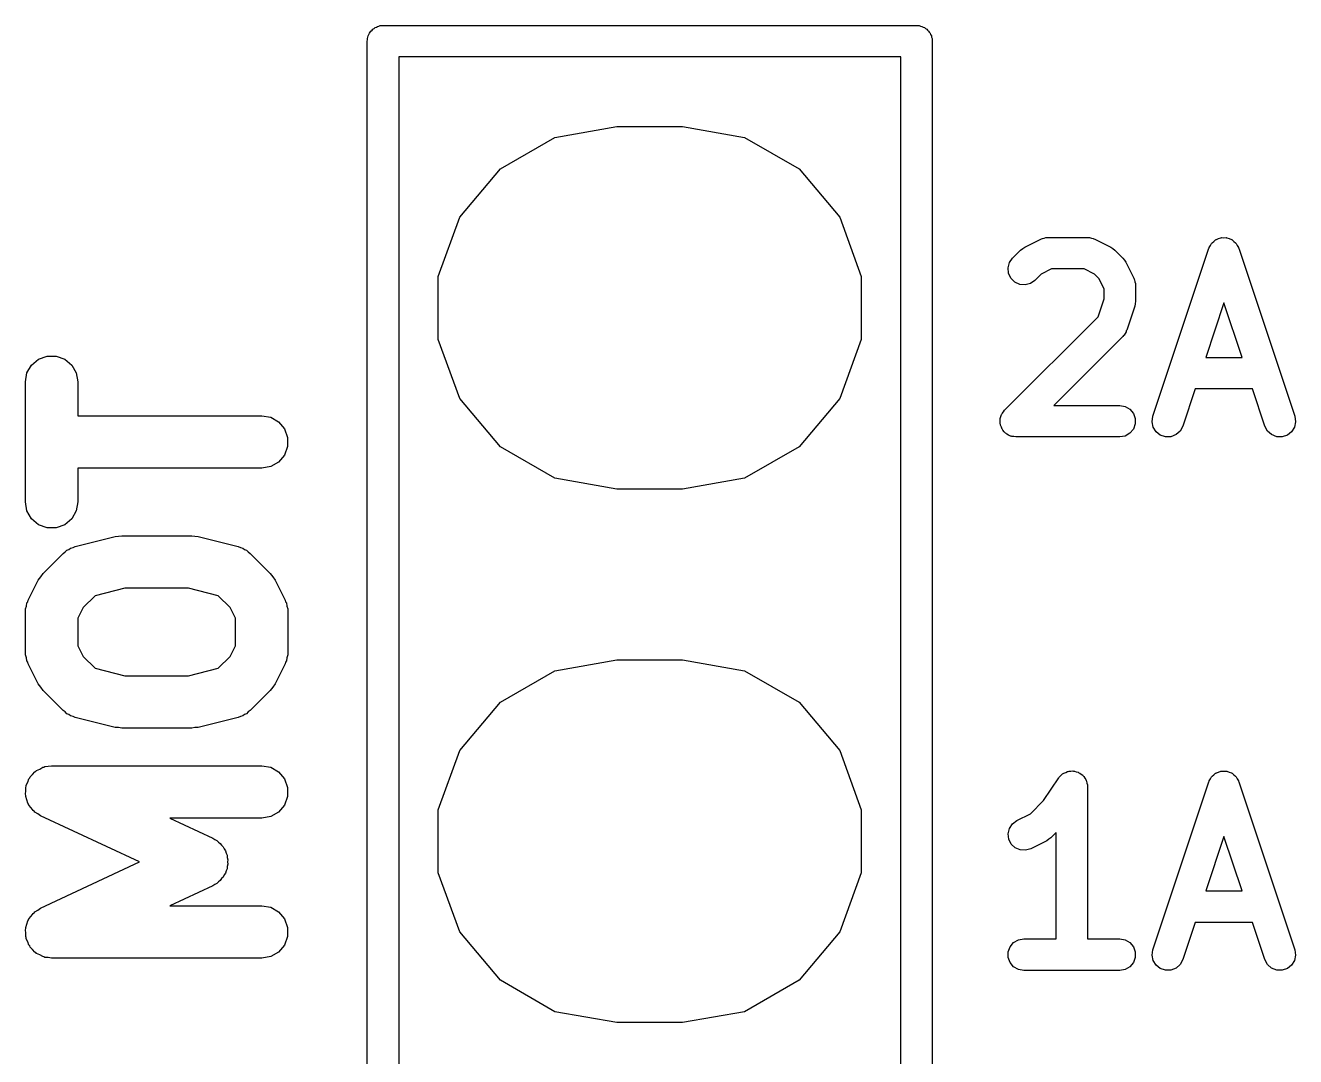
# Model space of a CAD drawing. Extents: x 10 to 287, y -200 to -10.
# Drawn here: x 80.53 to 86.57, y -71.21 to -66.3 of the extents above; entities that cross this region are included whole.
import ezdxf

# ---------------------------------------------------------------- set-up
doc = ezdxf.new("R2010")
doc.units = 0
doc.header["$MEASUREMENT"] = 0
doc.layers.add('BLACK', color=7, linetype='CONTINUOUS')

msp = doc.modelspace()

# ---------------------------------------------------------------- linework, layer by layer
at = {"layer": 'Black'}
for p, q in [((82.1628, -66.3387), (82.165, -66.3325)), ((82.165, -66.3325), (82.1693, -66.3275)), ((82.1693, -66.3275), (82.1725, -66.3218)), ((82.1725, -66.3218), (82.1776, -66.3176)), ((82.1776, -66.3176), (82.1818, -66.3125)), ((82.1818, -66.3125), (82.1875, -66.3093)), ((82.1875, -66.3093), (82.1925, -66.305)), ((82.1925, -66.305), (82.1987, -66.3028)), ((82.1987, -66.3028), (82.2043, -66.2995)), ((82.2043, -66.2995), (82.2108, -66.2984)), ((82.2108, -66.2984), (82.217, -66.2961)), ((82.217, -66.2961), (82.2235, -66.2961)), ((82.2235, -66.2961), (82.23, -66.295)), ((82.23, -66.295), (84.77, -66.295)), ((84.77, -66.295), (84.7765, -66.2961)), ((84.7765, -66.2961), (84.783, -66.2961)), ((84.783, -66.2961), (84.7892, -66.2984)), ((84.7892, -66.2984), (84.7957, -66.2995)), ((84.7957, -66.2995), (84.8013, -66.3028)), ((84.8013, -66.3028), (84.8075, -66.305)), ((84.8075, -66.305), (84.8125, -66.3093)), ((84.8125, -66.3093), (84.8182, -66.3125)), ((84.8182, -66.3125), (84.8224, -66.3176)), ((84.8224, -66.3176), (84.8275, -66.3218)), ((84.8275, -66.3218), (84.8307, -66.3275)), ((84.8307, -66.3275), (84.835, -66.3325)), ((84.835, -66.3325), (84.8372, -66.3387)), ((82.155, -66.37), (82.1561, -66.3635)), ((82.155, -81.61), (82.155, -66.37)), ((82.1561, -66.357), (82.1584, -66.3508)), ((82.1561, -66.3635), (82.1561, -66.357)), ((82.1584, -66.3508), (82.1595, -66.3443)), ((82.1595, -66.3443), (82.1628, -66.3387)), ((84.8372, -66.3387), (84.8405, -66.3443)), ((84.8405, -66.3443), (84.8416, -66.3508)), ((84.8416, -66.3508), (84.8439, -66.357)), ((84.8439, -66.357), (84.8439, -66.3635)), ((84.8439, -66.3635), (84.845, -66.37)), ((84.845, -66.37), (84.845, -75.1407)), ((82.305, -66.445), (82.305, -81.535)), ((84.695, -66.445), (82.305, -66.445)), ((84.695, -81.535), (84.695, -66.445)), ((83.0483, -66.8285), (83.3437, -66.7764)), ((83.3437, -66.7764), (83.6563, -66.7764)), ((83.6563, -66.7764), (83.9517, -66.8285)), ((82.7886, -66.9784), (83.0483, -66.8285)), ((83.9517, -66.8285), (84.2114, -66.9784)), ((82.5958, -67.2082), (82.7886, -66.9784)), ((84.2114, -66.9784), (84.4042, -67.2082)), ((82.4932, -67.49), (82.5958, -67.2082)), ((84.4042, -67.2082), (84.5068, -67.49)), ((85.3905, -67.3057), (85.3948, -67.3049)), ((85.3948, -67.3049), (85.5853, -67.3049)), ((85.5853, -67.3049), (85.5896, -67.3057)), ((85.2275, -67.4031), (85.2656, -67.365)), ((85.2656, -67.365), (85.2755, -67.3581)), ((85.2755, -67.3581), (85.2851, -67.3509)), ((85.2851, -67.3509), (85.3613, -67.3128)), ((85.3613, -67.3128), (85.3654, -67.3116)), ((85.3654, -67.3116), (85.3692, -67.3094)), ((85.3692, -67.3094), (85.3778, -67.3079)), ((85.3778, -67.3079), (85.3862, -67.3054)), ((85.3862, -67.3054), (85.3905, -67.3057)), ((85.5896, -67.3057), (85.5939, -67.3054)), ((85.5939, -67.3054), (85.6023, -67.3079)), ((85.6023, -67.3079), (85.6109, -67.3094)), ((85.6109, -67.3094), (85.6147, -67.3116)), ((85.6147, -67.3116), (85.6188, -67.3128)), ((85.6188, -67.3128), (85.695, -67.3509)), ((85.695, -67.3509), (85.7046, -67.3581)), ((85.7046, -67.3581), (85.7145, -67.365)), ((85.7145, -67.365), (85.7526, -67.4031)), ((85.8952, -68.1563), (86.1619, -67.3562)), ((86.1619, -67.3562), (86.1629, -67.3543)), ((86.1629, -67.3543), (86.1633, -67.3523)), ((86.1633, -67.3523), (86.1691, -67.3429)), ((86.1691, -67.3429), (86.1743, -67.3333)), ((86.1743, -67.3333), (86.1759, -67.3319)), ((86.1759, -67.3319), (86.1769, -67.3301)), ((86.1769, -67.3301), (86.1856, -67.3233)), ((86.1856, -67.3233), (86.1938, -67.316)), ((86.1938, -67.316), (86.1957, -67.3152)), ((86.1957, -67.3152), (86.1973, -67.314)), ((86.1973, -67.314), (86.2078, -67.3105)), ((86.2078, -67.3105), (86.218, -67.3064)), ((86.218, -67.3064), (86.22, -67.3064)), ((86.22, -67.3064), (86.222, -67.3057)), ((86.222, -67.3057), (86.233, -67.306)), ((86.233, -67.306), (86.244, -67.3057)), ((86.244, -67.3057), (86.246, -67.3064)), ((86.246, -67.3064), (86.248, -67.3064)), ((86.248, -67.3064), (86.2582, -67.3105)), ((86.2582, -67.3105), (86.2687, -67.314)), ((86.2687, -67.314), (86.2703, -67.3152)), ((86.2703, -67.3152), (86.2722, -67.316)), ((86.2722, -67.316), (86.2805, -67.3233)), ((86.2805, -67.3233), (86.2891, -67.3301)), ((86.2891, -67.3301), (86.2901, -67.3319)), ((86.2901, -67.3319), (86.2917, -67.3333)), ((86.2917, -67.3333), (86.2969, -67.3429)), ((86.2969, -67.3429), (86.3027, -67.3523)), ((86.3027, -67.3523), (86.3031, -67.3543)), ((86.3031, -67.3543), (86.3041, -67.3562)), ((86.3041, -67.3562), (86.5708, -68.1563)), ((85.2059, -67.4495), (85.2126, -67.4244)), ((85.2126, -67.4244), (85.2275, -67.4031)), ((85.7526, -67.4031), (85.7595, -67.4129)), ((85.7595, -67.4129), (85.7666, -67.4225)), ((85.7666, -67.4225), (85.8047, -67.4987)), ((85.2081, -67.4754), (85.2059, -67.4495)), ((85.2191, -67.499), (85.2081, -67.4754)), ((85.363, -67.4795), (85.3335, -67.509)), ((85.4125, -67.4548), (85.363, -67.4795)), ((85.5676, -67.4548), (85.4125, -67.4548)), ((85.6171, -67.4795), (85.5676, -67.4548)), ((85.638, -67.5004), (85.6171, -67.4795)), ((82.4932, -67.79), (82.4932, -67.49)), ((84.5068, -67.49), (84.5068, -67.79)), ((85.2375, -67.5174), (85.2191, -67.499)), ((85.2611, -67.5284), (85.2375, -67.5174)), ((85.287, -67.5307), (85.2611, -67.5284)), ((85.3122, -67.524), (85.287, -67.5307)), ((85.3335, -67.509), (85.3122, -67.524)), ((85.6628, -67.5499), (85.638, -67.5004)), ((85.8047, -67.4987), (85.806, -67.5029)), ((85.806, -67.5029), (85.8081, -67.5066)), ((85.8081, -67.5066), (85.8096, -67.5153)), ((85.8096, -67.5153), (85.8121, -67.5237)), ((85.8121, -67.5237), (85.8119, -67.528)), ((85.8119, -67.528), (85.8126, -67.5322)), ((85.8126, -67.5322), (85.8126, -67.6084)), ((85.6341, -67.6823), (85.6628, -67.5963)), ((85.6628, -67.5963), (85.6628, -67.5499)), ((85.8088, -67.6321), (85.7707, -67.7464)), ((85.8105, -67.6203), (85.8088, -67.6321)), ((85.8126, -67.6084), (85.8105, -67.6203)), ((86.233, -67.6168), (86.1465, -67.8764)), ((86.3195, -67.8764), (86.233, -67.6168)), ((85.1894, -68.127), (85.6341, -67.6823)), ((85.7526, -67.7757), (85.4233, -68.105)), ((85.7551, -67.7722), (85.7526, -67.7757)), ((85.7583, -67.7693), (85.7551, -67.7722)), ((85.7625, -67.7616), (85.7583, -67.7693)), ((85.7675, -67.7544), (85.7625, -67.7616)), ((85.7686, -67.7502), (85.7675, -67.7544)), ((85.7707, -67.7464), (85.7686, -67.7502)), ((82.5958, -68.0718), (82.4932, -67.79)), ((84.5068, -67.79), (84.4042, -68.0718)), ((80.5566, -67.9125), (80.5899, -67.8846)), ((80.5899, -67.8846), (80.6307, -67.8698)), ((80.6307, -67.8698), (80.6741, -67.8698)), ((80.6741, -67.8698), (80.7149, -67.8846)), ((80.7149, -67.8846), (80.7481, -67.9125)), ((86.1465, -67.8764), (86.3195, -67.8764)), ((80.5274, -67.9929), (80.5349, -67.9501)), ((80.5349, -67.9501), (80.5566, -67.9125)), ((80.7481, -67.9125), (80.7698, -67.9501)), ((80.7698, -67.9501), (80.7774, -67.9929)), ((80.5274, -68.5643), (80.5274, -67.9929)), ((80.7774, -67.9929), (80.7774, -68.1536)), ((86.0965, -68.0263), (86.0374, -68.2036)), ((86.3695, -68.0263), (86.0965, -68.0263)), ((86.4286, -68.2036), (86.3695, -68.0263)), ((82.7886, -68.3016), (82.5958, -68.0718)), ((84.4042, -68.0718), (84.2114, -68.3016)), ((85.172, -68.1577), (85.1745, -68.1483)), ((85.1745, -68.1483), (85.1764, -68.1456)), ((85.1764, -68.1456), (85.1775, -68.1425)), ((85.1775, -68.1425), (85.1838, -68.135)), ((85.1838, -68.135), (85.1894, -68.127)), ((85.4233, -68.105), (85.7377, -68.105)), ((85.7377, -68.105), (85.7633, -68.1095)), ((85.7633, -68.1095), (85.7859, -68.1226)), ((85.7859, -68.1226), (85.8026, -68.1425)), ((85.8026, -68.1425), (85.8115, -68.1669)), ((80.7774, -68.1536), (81.6524, -68.1536)), ((81.6524, -68.1536), (81.6951, -68.1611)), ((81.6951, -68.1611), (81.7327, -68.1828)), ((81.7327, -68.1828), (81.7606, -68.2161)), ((85.1678, -68.1734), (85.1686, -68.1702)), ((85.1686, -68.1832), (85.1678, -68.1734)), ((85.1686, -68.1669), (85.172, -68.1577)), ((85.1686, -68.1702), (85.1686, -68.1669)), ((85.1686, -68.193), (85.1686, -68.1832)), ((85.1697, -68.1961), (85.1686, -68.193)), ((85.17, -68.1993), (85.1697, -68.1961)), ((85.1742, -68.2082), (85.17, -68.1993)), ((85.1775, -68.2174), (85.1742, -68.2082)), ((85.8115, -68.193), (85.8026, -68.2174)), ((85.8115, -68.1669), (85.8115, -68.193)), ((85.8914, -68.182), (85.8952, -68.1563)), ((85.8966, -68.2075), (85.8914, -68.182)), ((85.9102, -68.2297), (85.8966, -68.2075)), ((86.0374, -68.2036), (86.025, -68.2265)), ((86.441, -68.2265), (86.4286, -68.2036)), ((86.5694, -68.2075), (86.5558, -68.2297)), ((86.5746, -68.182), (86.5694, -68.2075)), ((86.5708, -68.1563), (86.5746, -68.182)), ((81.7606, -68.2161), (81.7755, -68.2569)), ((81.7755, -68.2569), (81.7755, -68.3003)), ((85.1796, -68.2199), (85.1775, -68.2174)), ((85.181, -68.2229), (85.1796, -68.2199)), ((85.1879, -68.2299), (85.181, -68.2229)), ((85.1942, -68.2373), (85.1879, -68.2299)), ((85.1971, -68.239), (85.1942, -68.2373)), ((85.1994, -68.2413), (85.1971, -68.239)), ((85.2083, -68.2455), (85.1994, -68.2413)), ((85.2168, -68.2504), (85.2083, -68.2455)), ((85.22, -68.2509), (85.2168, -68.2504)), ((85.223, -68.2523), (85.22, -68.2509)), ((85.2328, -68.2532), (85.223, -68.2523)), ((85.2424, -68.2549), (85.2328, -68.2532)), ((85.7377, -68.2549), (85.2424, -68.2549)), ((85.7633, -68.2504), (85.7377, -68.2549)), ((85.7859, -68.2373), (85.7633, -68.2504)), ((85.8026, -68.2174), (85.7859, -68.2373)), ((85.9306, -68.2458), (85.9102, -68.2297)), ((85.9553, -68.2541), (85.9306, -68.2458)), ((85.9813, -68.2534), (85.9553, -68.2541)), ((86.0055, -68.2438), (85.9813, -68.2534)), ((86.025, -68.2265), (86.0055, -68.2438)), ((86.4605, -68.2438), (86.441, -68.2265)), ((86.4847, -68.2534), (86.4605, -68.2438)), ((86.5107, -68.2541), (86.4847, -68.2534)), ((86.5354, -68.2458), (86.5107, -68.2541)), ((86.5558, -68.2297), (86.5354, -68.2458)), ((81.7755, -68.3003), (81.7606, -68.3411)), ((83.0483, -68.4515), (82.7886, -68.3016)), ((84.2114, -68.3016), (83.9517, -68.4515)), ((81.7327, -68.3743), (81.6951, -68.396)), ((81.7606, -68.3411), (81.7327, -68.3743)), ((81.6524, -68.4036), (80.7774, -68.4036)), ((80.7774, -68.4036), (80.7774, -68.5643)), ((81.6951, -68.396), (81.6524, -68.4036)), ((83.3437, -68.5036), (83.0483, -68.4515)), ((83.9517, -68.4515), (83.6563, -68.5036)), ((83.6563, -68.5036), (83.3437, -68.5036)), ((80.5349, -68.607), (80.5274, -68.5643)), ((80.7774, -68.5643), (80.7698, -68.607)), ((80.5566, -68.6446), (80.5349, -68.607)), ((80.7698, -68.607), (80.7481, -68.6446)), ((80.5899, -68.6725), (80.5566, -68.6446)), ((80.6307, -68.6874), (80.5899, -68.6725)), ((80.6741, -68.6874), (80.6307, -68.6874)), ((80.7149, -68.6725), (80.6741, -68.6874)), ((80.7481, -68.6446), (80.7149, -68.6725)), ((80.7649, -68.7763), (80.9554, -68.7287)), ((80.9554, -68.7287), (80.9707, -68.7277)), ((80.9707, -68.7277), (80.9857, -68.725)), ((80.9857, -68.725), (81.319, -68.725)), ((81.319, -68.725), (81.3341, -68.7277)), ((81.3341, -68.7277), (81.3494, -68.7287)), ((81.3494, -68.7287), (81.5398, -68.7763)), ((80.6116, -68.9045), (80.7069, -68.8092)), ((80.7069, -68.8092), (80.7167, -68.8024)), ((80.7167, -68.8024), (80.7253, -68.794)), ((80.7253, -68.794), (80.7343, -68.79)), ((80.7343, -68.79), (80.7424, -68.7843)), ((80.7424, -68.7843), (80.754, -68.7812)), ((80.754, -68.7812), (80.7649, -68.7763)), ((81.5398, -68.7763), (81.5508, -68.7812)), ((81.5508, -68.7812), (81.5624, -68.7843)), ((81.5624, -68.7843), (81.5705, -68.79)), ((81.5705, -68.79), (81.5795, -68.794)), ((81.5795, -68.794), (81.5881, -68.8024)), ((81.5881, -68.8024), (81.5979, -68.8092)), ((81.5979, -68.8092), (81.6932, -68.9045)), ((80.5406, -69.0322), (80.5882, -68.937)), ((80.5882, -68.937), (80.6001, -68.9209)), ((80.6001, -68.9209), (80.6116, -68.9045)), ((81.6932, -68.9045), (81.7046, -68.9209)), ((81.7046, -68.9209), (81.7166, -68.937)), ((81.7166, -68.937), (81.7642, -69.0322)), ((81.0011, -68.975), (80.8591, -69.0105)), ((81.3037, -68.975), (81.0011, -68.975)), ((81.4456, -69.0105), (81.3037, -68.975)), ((80.5324, -69.0598), (80.5349, -69.0453)), ((80.5349, -69.0453), (80.5385, -69.0391)), ((80.5385, -69.0391), (80.5406, -69.0322)), ((80.8591, -69.0105), (80.8027, -69.0669)), ((81.502, -69.0669), (81.4456, -69.0105)), ((81.7642, -69.0322), (81.7662, -69.0391)), ((81.7662, -69.0391), (81.7698, -69.0453)), ((81.7698, -69.0453), (81.7724, -69.0598)), ((80.5274, -69.0881), (80.5286, -69.081)), ((80.5274, -69.2786), (80.5274, -69.0881)), ((80.5282, -69.0738), (80.5324, -69.0598)), ((80.5286, -69.081), (80.5282, -69.0738)), ((80.8027, -69.0669), (80.7774, -69.1176)), ((80.7774, -69.1176), (80.7774, -69.2491)), ((81.5274, -69.1176), (81.502, -69.0669)), ((81.5274, -69.2491), (81.5274, -69.1176)), ((81.7724, -69.0598), (81.7766, -69.0738)), ((81.7766, -69.0738), (81.7761, -69.081)), ((81.7761, -69.081), (81.7774, -69.0881)), ((81.7774, -69.0881), (81.7774, -69.2786)), ((80.5286, -69.2857), (80.5274, -69.2786)), ((80.5282, -69.2929), (80.5286, -69.2857)), ((80.5324, -69.3069), (80.5282, -69.2929)), ((80.7774, -69.2491), (80.8027, -69.2998)), ((80.8027, -69.2998), (80.8591, -69.3562)), ((81.4456, -69.3562), (81.502, -69.2998)), ((81.502, -69.2998), (81.5274, -69.2491)), ((81.7766, -69.2929), (81.7724, -69.3069)), ((81.7774, -69.2786), (81.7761, -69.2857)), ((81.7761, -69.2857), (81.7766, -69.2929)), ((80.5349, -69.3213), (80.5324, -69.3069)), ((80.5385, -69.3276), (80.5349, -69.3213)), ((80.5406, -69.3345), (80.5385, -69.3276)), ((80.5882, -69.4297), (80.5406, -69.3345)), ((80.8591, -69.3562), (81.0011, -69.3917)), ((81.3037, -69.3917), (81.4456, -69.3562)), ((81.7642, -69.3345), (81.7166, -69.4297)), ((81.7662, -69.3276), (81.7642, -69.3345)), ((81.7698, -69.3213), (81.7662, -69.3276)), ((81.7724, -69.3069), (81.7698, -69.3213)), ((83.0483, -69.3685), (83.3437, -69.3164)), ((83.3437, -69.3164), (83.6563, -69.3164)), ((83.6563, -69.3164), (83.9517, -69.3685)), ((81.0011, -69.3917), (81.3037, -69.3917)), ((82.7886, -69.5184), (83.0483, -69.3685)), ((83.9517, -69.3685), (84.2114, -69.5184)), ((80.6001, -69.4458), (80.5882, -69.4297)), ((80.6116, -69.4622), (80.6001, -69.4458)), ((80.7069, -69.5574), (80.6116, -69.4622)), ((81.6932, -69.4622), (81.5979, -69.5574)), ((81.7046, -69.4458), (81.6932, -69.4622)), ((81.7166, -69.4297), (81.7046, -69.4458)), ((82.5958, -69.7482), (82.7886, -69.5184)), ((84.2114, -69.5184), (84.4042, -69.7482)), ((80.7167, -69.5643), (80.7069, -69.5574)), ((80.7253, -69.5726), (80.7167, -69.5643)), ((80.7343, -69.5767), (80.7253, -69.5726)), ((80.7424, -69.5823), (80.7343, -69.5767)), ((80.754, -69.5854), (80.7424, -69.5823)), ((80.7649, -69.5903), (80.754, -69.5854)), ((80.9554, -69.6379), (80.7649, -69.5903)), ((81.5398, -69.5903), (81.3494, -69.6379)), ((81.5508, -69.5854), (81.5398, -69.5903)), ((81.5624, -69.5823), (81.5508, -69.5854)), ((81.5705, -69.5767), (81.5624, -69.5823)), ((81.5795, -69.5726), (81.5705, -69.5767)), ((81.5881, -69.5643), (81.5795, -69.5726)), ((81.5979, -69.5574), (81.5881, -69.5643)), ((80.9707, -69.639), (80.9554, -69.6379)), ((80.9857, -69.6417), (80.9707, -69.639)), ((81.319, -69.6417), (80.9857, -69.6417)), ((81.3341, -69.639), (81.319, -69.6417)), ((81.3494, -69.6379), (81.3341, -69.639)), ((82.4932, -70.03), (82.5958, -69.7482)), ((84.4042, -69.7482), (84.5068, -70.03)), ((80.5768, -69.8467), (80.5807, -69.8428)), ((80.5807, -69.8428), (80.5955, -69.8359)), ((80.5955, -69.8359), (80.6096, -69.8278)), ((80.6096, -69.8278), (80.6151, -69.8268)), ((80.6151, -69.8268), (80.6201, -69.8245)), ((80.6201, -69.8245), (80.6363, -69.8231)), ((80.6363, -69.8231), (80.6524, -69.8202)), ((80.6524, -69.8202), (81.6524, -69.8202)), ((81.6524, -69.8202), (81.6951, -69.8278)), ((81.6951, -69.8278), (81.7327, -69.8495)), ((85.505, -69.8461), (85.5139, -69.8451)), ((85.5139, -69.8451), (85.518, -69.8461)), ((80.5316, -69.9128), (80.5385, -69.8981)), ((80.5385, -69.8981), (80.5441, -69.8827)), ((80.5441, -69.8827), (80.5477, -69.8785)), ((80.5477, -69.8785), (80.55, -69.8735)), ((80.55, -69.8735), (80.5615, -69.862)), ((80.5615, -69.862), (80.572, -69.8495)), ((80.572, -69.8495), (80.5768, -69.8467)), ((81.7327, -69.8495), (81.7606, -69.8827)), ((81.7606, -69.8827), (81.7755, -69.9235)), ((85.3747, -69.9864), (85.4468, -69.8783)), ((85.4468, -69.8783), (85.4496, -69.8753)), ((85.4496, -69.8753), (85.4517, -69.8717)), ((85.4517, -69.8717), (85.4586, -69.8659)), ((85.4586, -69.8659), (85.4647, -69.8595)), ((85.4647, -69.8595), (85.4685, -69.8576)), ((85.4685, -69.8576), (85.4716, -69.855)), ((85.4716, -69.855), (85.48, -69.8519)), ((85.48, -69.8519), (85.4881, -69.8479)), ((85.4881, -69.8479), (85.4922, -69.8475)), ((85.4922, -69.8475), (85.4961, -69.8461)), ((85.4961, -69.8461), (85.505, -69.8461)), ((85.518, -69.8461), (85.5221, -69.8461)), ((85.5221, -69.8461), (85.5305, -69.8491)), ((85.5305, -69.8491), (85.5392, -69.8512)), ((85.5392, -69.8512), (85.5427, -69.8535)), ((85.5427, -69.8535), (85.5466, -69.855)), ((85.5466, -69.855), (85.5534, -69.8607)), ((85.5534, -69.8607), (85.5609, -69.8657)), ((85.5609, -69.8657), (85.5633, -69.869)), ((85.5633, -69.869), (85.5665, -69.8717)), ((85.5665, -69.8717), (85.571, -69.8794)), ((85.571, -69.8794), (85.5763, -69.8866)), ((85.5763, -69.8866), (85.5774, -69.8906)), ((85.5774, -69.8906), (85.5795, -69.8942)), ((85.5795, -69.8942), (85.5811, -69.903)), ((85.5811, -69.903), (85.5836, -69.9116)), ((85.8952, -70.6963), (86.1619, -69.8962)), ((86.1619, -69.8962), (86.1629, -69.8943)), ((86.1629, -69.8943), (86.1633, -69.8923)), ((86.1633, -69.8923), (86.1691, -69.8829)), ((86.1691, -69.8829), (86.1743, -69.8733)), ((86.1743, -69.8733), (86.1759, -69.8719)), ((86.1759, -69.8719), (86.1769, -69.8701)), ((86.1769, -69.8701), (86.1856, -69.8633)), ((86.1856, -69.8633), (86.1938, -69.856)), ((86.1938, -69.856), (86.1957, -69.8552)), ((86.1957, -69.8552), (86.1973, -69.854)), ((86.1973, -69.854), (86.2078, -69.8505)), ((86.2078, -69.8505), (86.218, -69.8464)), ((86.218, -69.8464), (86.22, -69.8464)), ((86.22, -69.8464), (86.222, -69.8457)), ((86.222, -69.8457), (86.233, -69.846)), ((86.233, -69.846), (86.244, -69.8457)), ((86.244, -69.8457), (86.246, -69.8464)), ((86.246, -69.8464), (86.248, -69.8464)), ((86.248, -69.8464), (86.2582, -69.8505)), ((86.2582, -69.8505), (86.2687, -69.854)), ((86.2687, -69.854), (86.2703, -69.8552)), ((86.2703, -69.8552), (86.2722, -69.856)), ((86.2722, -69.856), (86.2805, -69.8633)), ((86.2805, -69.8633), (86.2891, -69.8701)), ((86.2891, -69.8701), (86.2901, -69.8719)), ((86.2901, -69.8719), (86.2917, -69.8733)), ((86.2917, -69.8733), (86.2969, -69.8829)), ((86.2969, -69.8829), (86.3027, -69.8923)), ((86.3027, -69.8923), (86.3031, -69.8943)), ((86.3031, -69.8943), (86.3041, -69.8962)), ((86.3041, -69.8962), (86.5708, -70.6963)), ((80.5279, -69.9561), (80.5293, -69.9398)), ((80.5293, -69.9614), (80.5279, -69.9561)), ((80.5293, -69.9235), (80.5312, -69.9183)), ((80.5293, -69.9398), (80.5293, -69.9235)), ((80.5293, -69.9669), (80.5293, -69.9614)), ((80.5312, -69.9183), (80.5316, -69.9128)), ((81.7755, -69.9235), (81.7755, -69.9669)), ((85.5836, -69.9116), (85.5833, -69.9158)), ((85.5833, -69.9158), (85.584, -69.9198)), ((85.584, -69.9198), (85.584, -70.645)), ((80.5349, -69.9823), (80.5293, -69.9669)), ((80.5391, -69.998), (80.5349, -69.9823)), ((80.5422, -70.0026), (80.5391, -69.998)), ((80.5441, -70.0077), (80.5422, -70.0026)), ((80.5546, -70.0202), (80.5441, -70.0077)), ((80.564, -70.0336), (80.5546, -70.0202)), ((81.7606, -70.0077), (81.7327, -70.041)), ((81.7755, -69.9669), (81.7606, -70.0077)), ((85.3123, -70.0488), (85.3747, -69.9864)), ((80.5685, -70.0368), (80.564, -70.0336)), ((80.572, -70.041), (80.5685, -70.0368)), ((80.5862, -70.0491), (80.572, -70.041)), ((80.5995, -70.0585), (80.5862, -70.0491)), ((81.0711, -70.2786), (80.5995, -70.0585)), ((81.6524, -70.0702), (81.2158, -70.0702)), ((81.2158, -70.0702), (81.4195, -70.1653)), ((81.6951, -70.0627), (81.6524, -70.0702)), ((81.7327, -70.041), (81.6951, -70.0627)), ((82.4932, -70.33), (82.4932, -70.03)), ((84.5068, -70.03), (84.5068, -70.33)), ((85.2261, -70.0969), (85.247, -70.0814)), ((85.247, -70.0814), (85.3123, -70.0488)), ((85.2057, -70.144), (85.2118, -70.1186)), ((85.2087, -70.1698), (85.2057, -70.144)), ((85.2118, -70.1186), (85.2261, -70.0969)), ((85.4342, -70.1388), (85.4097, -70.1633)), ((85.4342, -70.645), (85.4342, -70.1388)), ((81.4195, -70.1653), (81.4285, -70.1716)), ((81.4285, -70.1716), (81.4383, -70.1762)), ((81.4383, -70.1762), (81.4461, -70.1839)), ((81.4461, -70.1839), (81.4551, -70.1902)), ((81.4551, -70.1902), (81.4613, -70.1991)), ((81.4613, -70.1991), (81.469, -70.2068)), ((81.469, -70.2068), (81.4737, -70.2168)), ((85.2203, -70.1931), (85.2087, -70.1698)), ((85.2392, -70.211), (85.2203, -70.1931)), ((85.3902, -70.1774), (85.314, -70.2155)), ((85.3998, -70.1702), (85.3902, -70.1774)), ((85.4097, -70.1633), (85.3998, -70.1702)), ((86.233, -70.1568), (86.1465, -70.4164)), ((86.3195, -70.4164), (86.233, -70.1568)), ((81.4737, -70.2168), (81.48, -70.2258)), ((81.48, -70.2258), (81.4828, -70.2363)), ((81.4828, -70.2363), (81.4874, -70.2462)), ((81.4874, -70.2462), (81.4884, -70.2571)), ((81.4884, -70.2571), (81.4912, -70.2677)), ((81.4912, -70.2677), (81.4902, -70.2786)), ((85.2631, -70.2213), (85.2392, -70.211)), ((85.2891, -70.2229), (85.2631, -70.2213)), ((85.314, -70.2155), (85.2891, -70.2229)), ((80.5995, -70.4986), (81.0711, -70.2786)), ((81.4828, -70.3208), (81.48, -70.3314)), ((81.4874, -70.311), (81.4828, -70.3208)), ((81.4884, -70.3), (81.4874, -70.311)), ((81.4912, -70.2894), (81.4884, -70.3)), ((81.4902, -70.2786), (81.4912, -70.2894)), ((81.4285, -70.3856), (81.4195, -70.3918)), ((81.4383, -70.381), (81.4285, -70.3856)), ((81.4461, -70.3732), (81.4383, -70.381)), ((81.4551, -70.3669), (81.4461, -70.3732)), ((81.4613, -70.358), (81.4551, -70.3669)), ((81.469, -70.3503), (81.4613, -70.358)), ((81.4737, -70.3404), (81.469, -70.3503)), ((81.48, -70.3314), (81.4737, -70.3404)), ((82.5958, -70.6118), (82.4932, -70.33)), ((84.5068, -70.33), (84.4042, -70.6118)), ((81.4195, -70.3918), (81.2158, -70.4869)), ((86.1465, -70.4164), (86.3195, -70.4164)), ((80.572, -70.5161), (80.5862, -70.508)), ((80.5862, -70.508), (80.5995, -70.4986)), ((81.2158, -70.4869), (81.6524, -70.4869)), ((81.6524, -70.4869), (81.6951, -70.4944)), ((81.6951, -70.4944), (81.7327, -70.5161)), ((80.5349, -70.5749), (80.5391, -70.5591)), ((80.5391, -70.5591), (80.5422, -70.5546)), ((80.5422, -70.5546), (80.5441, -70.5494)), ((80.5441, -70.5494), (80.5546, -70.5369)), ((80.5546, -70.5369), (80.564, -70.5235)), ((80.564, -70.5235), (80.5685, -70.5204)), ((80.5685, -70.5204), (80.572, -70.5161)), ((81.7327, -70.5161), (81.7606, -70.5494)), ((81.7606, -70.5494), (81.7755, -70.5902)), ((86.0965, -70.5663), (86.0374, -70.7436)), ((86.3695, -70.5663), (86.0965, -70.5663)), ((86.4286, -70.7436), (86.3695, -70.5663)), ((80.5279, -70.601), (80.5293, -70.5957)), ((80.5293, -70.6173), (80.5279, -70.601)), ((80.5293, -70.5902), (80.5349, -70.5749)), ((80.5293, -70.5957), (80.5293, -70.5902)), ((80.5293, -70.6336), (80.5293, -70.6173)), ((81.7755, -70.5902), (81.7755, -70.6336)), ((82.7886, -70.8416), (82.5958, -70.6118)), ((84.4042, -70.6118), (84.2114, -70.8416)), ((80.5312, -70.6388), (80.5293, -70.6336)), ((80.5316, -70.6443), (80.5312, -70.6388)), ((80.5385, -70.6591), (80.5316, -70.6443)), ((80.5441, -70.6744), (80.5385, -70.6591)), ((80.5477, -70.6786), (80.5441, -70.6744)), ((80.55, -70.6836), (80.5477, -70.6786)), ((80.5615, -70.6952), (80.55, -70.6836)), ((81.7606, -70.6744), (81.7327, -70.7077)), ((81.7755, -70.6336), (81.7606, -70.6744)), ((85.2067, -70.7069), (85.2156, -70.6825)), ((85.2156, -70.6825), (85.2323, -70.6625)), ((85.2323, -70.6625), (85.2549, -70.6495)), ((85.2549, -70.6495), (85.2805, -70.645)), ((85.2805, -70.645), (85.4342, -70.645)), ((85.584, -70.645), (85.7377, -70.645)), ((85.7377, -70.645), (85.7633, -70.6495)), ((85.7633, -70.6495), (85.7859, -70.6625)), ((85.7859, -70.6625), (85.8026, -70.6825)), ((85.8026, -70.6825), (85.8115, -70.7069)), ((80.572, -70.7077), (80.5615, -70.6952)), ((80.5768, -70.7104), (80.572, -70.7077)), ((80.5807, -70.7143), (80.5768, -70.7104)), ((80.5955, -70.7212), (80.5807, -70.7143)), ((80.6096, -70.7294), (80.5955, -70.7212)), ((80.6151, -70.7303), (80.6096, -70.7294)), ((80.6201, -70.7327), (80.6151, -70.7303)), ((80.6363, -70.7341), (80.6201, -70.7327)), ((80.6524, -70.7369), (80.6363, -70.7341)), ((81.6524, -70.7369), (80.6524, -70.7369)), ((81.6951, -70.7294), (81.6524, -70.7369)), ((81.7327, -70.7077), (81.6951, -70.7294)), ((85.2067, -70.733), (85.2067, -70.7069)), ((85.2156, -70.7574), (85.2067, -70.733)), ((85.8115, -70.733), (85.8026, -70.7574)), ((85.8115, -70.7069), (85.8115, -70.733)), ((85.8914, -70.722), (85.8952, -70.6963)), ((85.8966, -70.7475), (85.8914, -70.722)), ((85.9102, -70.7697), (85.8966, -70.7475)), ((86.0374, -70.7436), (86.025, -70.7665)), ((86.441, -70.7665), (86.4286, -70.7436)), ((86.5694, -70.7475), (86.5558, -70.7697)), ((86.5746, -70.722), (86.5694, -70.7475)), ((86.5708, -70.6963), (86.5746, -70.722)), ((85.2323, -70.7773), (85.2156, -70.7574)), ((85.2549, -70.7904), (85.2323, -70.7773)), ((85.2805, -70.7949), (85.2549, -70.7904)), ((85.7377, -70.7949), (85.2805, -70.7949)), ((85.7633, -70.7904), (85.7377, -70.7949)), ((85.7859, -70.7773), (85.7633, -70.7904)), ((85.8026, -70.7574), (85.7859, -70.7773)), ((85.9306, -70.7858), (85.9102, -70.7697)), ((85.9553, -70.7941), (85.9306, -70.7858)), ((85.9813, -70.7934), (85.9553, -70.7941)), ((86.0055, -70.7838), (85.9813, -70.7934)), ((86.025, -70.7665), (86.0055, -70.7838)), ((86.4605, -70.7838), (86.441, -70.7665)), ((86.4847, -70.7934), (86.4605, -70.7838)), ((86.5107, -70.7941), (86.4847, -70.7934)), ((86.5354, -70.7858), (86.5107, -70.7941)), ((86.5558, -70.7697), (86.5354, -70.7858)), ((83.0483, -70.9915), (82.7886, -70.8416)), ((84.2114, -70.8416), (83.9517, -70.9915)), ((83.3437, -71.0436), (83.0483, -70.9915)), ((83.9517, -70.9915), (83.6563, -71.0436)), ((83.6563, -71.0436), (83.3437, -71.0436))]:
    msp.add_line(p, q, dxfattribs=at)

doc.saveas('drawing.dxf')
